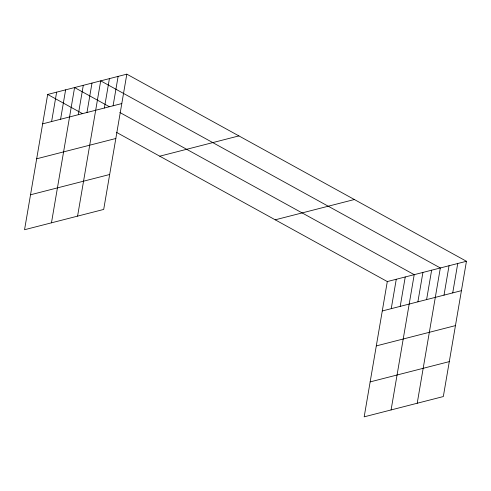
<?xml version="1.0" encoding="UTF-8"?>
<svg xmlns="http://www.w3.org/2000/svg" width="491" height="491" viewBox="0 0 491 491"><rect width="100%" height="100%" fill="white"/><g stroke="black" fill="none" stroke-linecap="round" stroke-linejoin="round"><path stroke-width="0.74" d="M126.825 74.159L47.676 94.45L24.55 229.727L103.699 209.436L126.825 74.159L466.45 261.273L443.324 396.55L364.175 416.841L387.301 281.564L466.45 261.273M51.616 121.547L56.643 92.148M60.589 119.245L65.616 89.847M51.463 222.828L74.583 87.551L109.321 106.688M78.265 114.716L83.292 85.317M86.975 112.488L91.995 83.083M77.578 216.132L100.704 80.855L440.329 267.969L417.209 403.246M104.387 108.02L109.413 78.621M113.09 105.792L118.116 76.393M391.247 308.661L396.268 279.262M400.214 306.366L405.241 276.967M391.088 409.942L414.208 274.665L119.81 112.464M417.89 301.836L422.917 272.431M426.599 299.602L431.626 270.203M444.011 295.14L449.038 265.735M452.72 292.906L457.741 263.507M42.649 123.849L121.799 103.558M36.678 158.789L115.827 138.499M159.753 156.193L238.902 135.909M30.522 194.786L109.671 174.495M275.224 219.815L354.373 199.524M382.274 310.963L461.423 290.672M376.302 345.903L455.452 325.613M370.146 381.9L449.302 361.615M47.676 94.45L82.408 113.587M116.49 132.361L387.301 281.564"/></g></svg>
